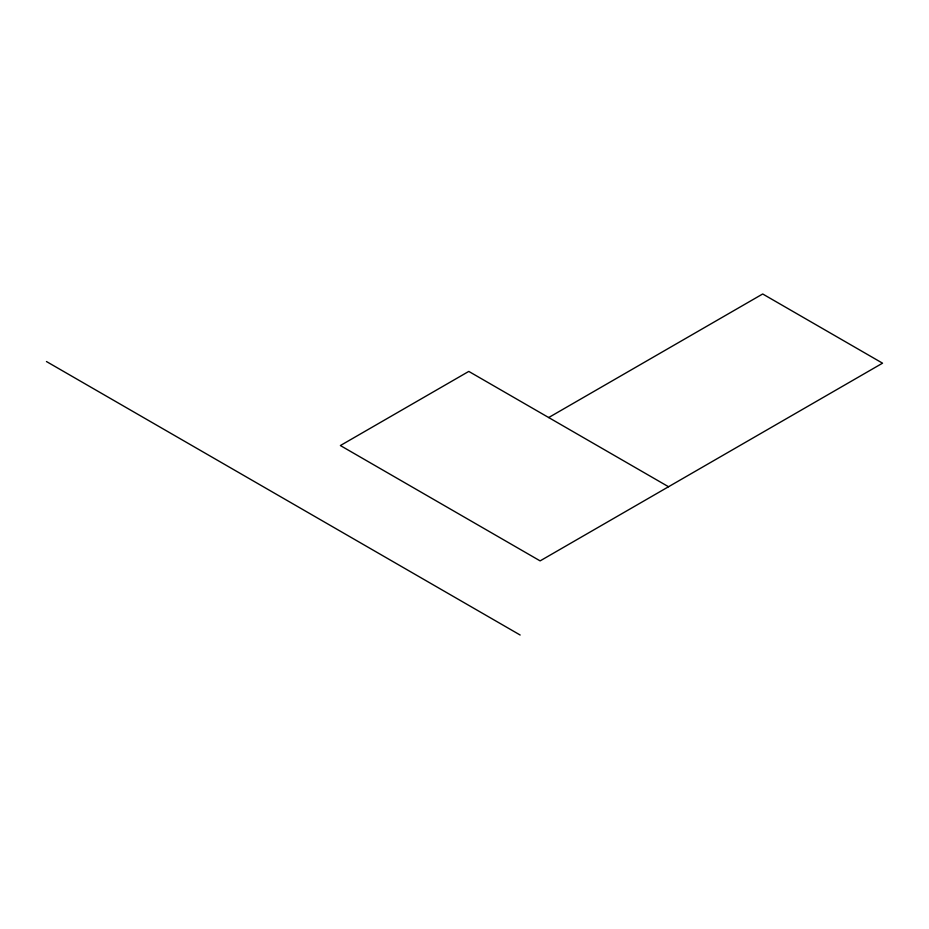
<?xml version="1.0" encoding="UTF-8"?>
<svg xmlns="http://www.w3.org/2000/svg" width="929" height="929" viewBox="0 0 929 929"><rect width="100%" height="100%" fill="white"/><g stroke="black" fill="none" stroke-linecap="round" stroke-linejoin="round"><path stroke-width="1.39" d="M548.679 417.551L762.697 293.982L882.55 363.181L540.121 560.884L340.374 445.548L468.785 371.414L668.532 486.738M46.45 361.532L520.147 635.018"/></g></svg>
